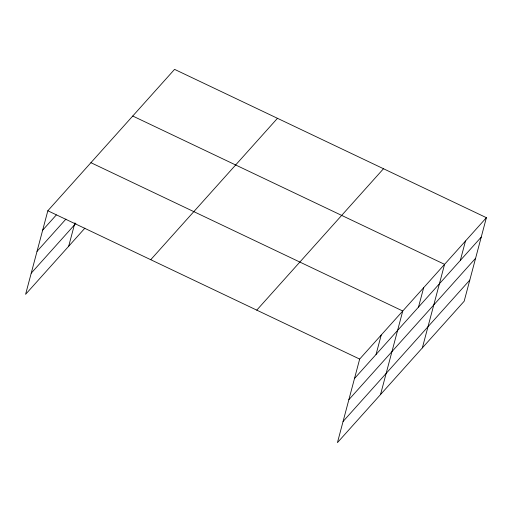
<?xml version="1.0" encoding="UTF-8"?>
<svg xmlns="http://www.w3.org/2000/svg" width="512" height="512" viewBox="0 0 512 512"><rect width="100%" height="100%" fill="white"/><g stroke="black" fill="none" stroke-linecap="round" stroke-linejoin="round"><path stroke-width="0.77" d="M486.4 217.677L359.667 359.078L337.434 442.637L464.166 301.235L486.4 217.677L174.566 69.363L47.834 210.765L25.6 294.323L84.896 228.166M68.691 246.246L74.918 222.829M376.045 354.47L381.216 335.04M380.525 394.56L402.758 311.002L90.918 162.688M418.496 307.104L423.667 287.674M422.349 347.898L444.576 264.339L132.742 116.026M460.32 260.442L465.491 241.011M42.662 230.195L56.326 214.95M37.03 251.354L65.933 219.11M31.232 273.158L75.885 223.334M150.739 259.706L277.472 118.31M256.762 310.138L383.494 168.736M354.502 378.509L481.229 237.107M348.87 399.674L475.597 258.272M343.066 421.472L469.798 280.077M47.834 210.765L359.667 359.078"/></g></svg>
